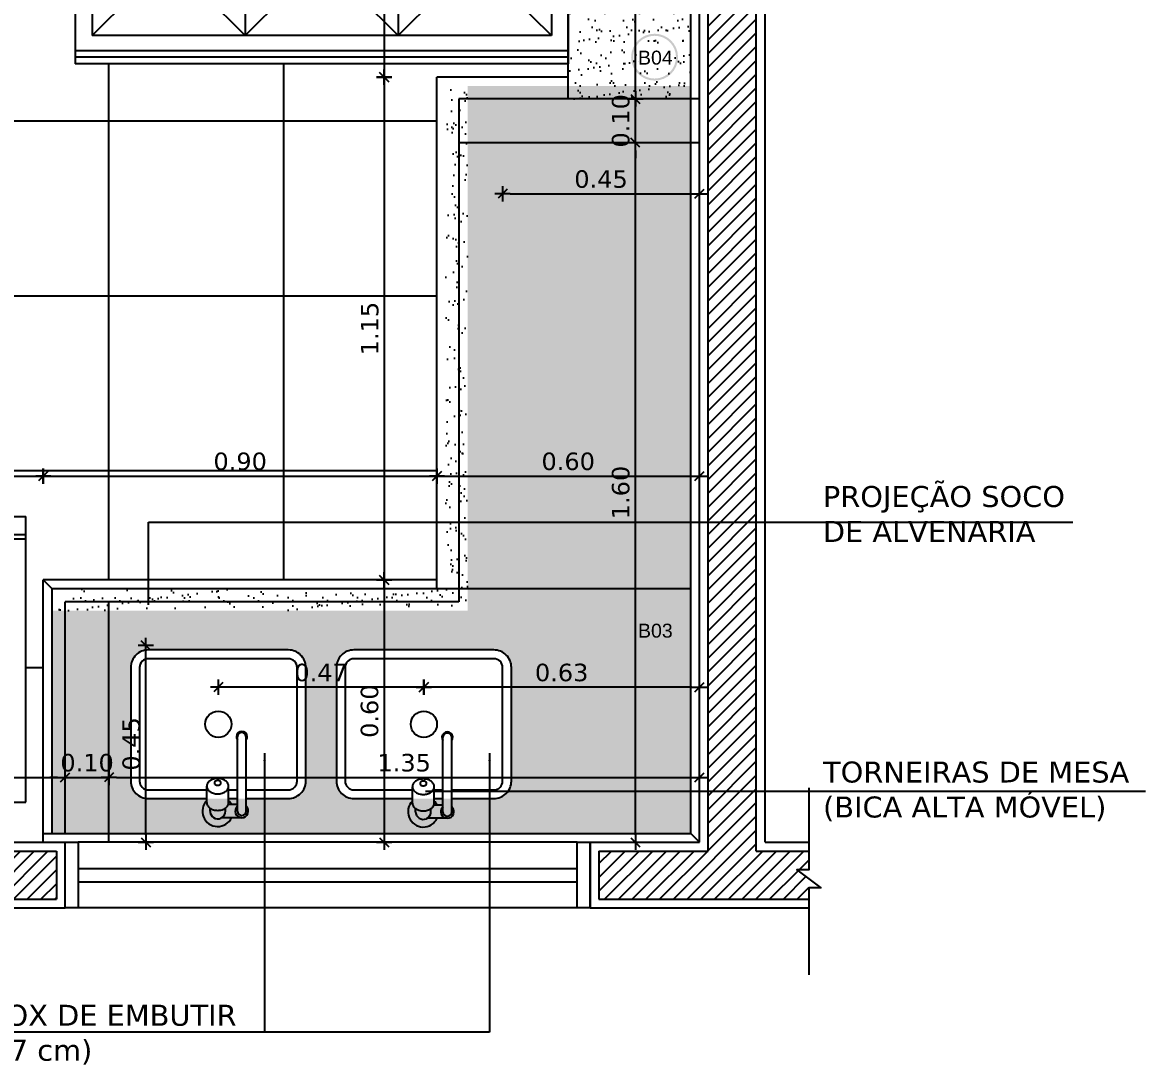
# Model space of a CAD drawing. Extents: x -36 to 357, y 137 to 237.
# Drawn here: x 6.639 to 9.206, y 178.419 to 180.803 of the extents above; entities that cross this region are included whole.
import ezdxf

# ---------------------------------------------------------------- set-up
doc = ezdxf.new("R2010")
doc.units = 0
doc.header["$LTSCALE"] = 0.01
doc.linetypes.add('HIDDEN', pattern=[9.525, 6.35, -3.175])
doc.layers.get('0').update_dxf_attribs({"linetype": 'CONTINUOUS'})
doc.layers.get('DEFPOINTS').update_dxf_attribs({"linetype": 'CONTINUOUS'})
for name, color, linetype in [('01', 1, 'CONTINUOUS'), ('252', 252, 'CONTINUOUS'), ('A-AREAS', 2, 'CONTINUOUS'), ('A-HACHURAPARED', 254, 'CONTINUOUS'), ('A-PAREDE', 5, 'CONTINUOUS'), ('A-SIMBO', 2, 'CONTINUOUS'), ('ALV-V', 2, 'CONTINUOUS'), ('AR-ALV', 5, 'CONTINUOUS'), ('AR-COZ-MOB', 1, 'CONTINUOUS'), ('AR-PRJ-COB', 2, 'HIDDEN'), ('ARQ-CTA-1_025', 1, 'CONTINUOUS'), ('ARQ-EQP-VISTA', 1, 'CONTINUOUS'), ('ARQ-ESQ-VISTA1', 2, 'CONTINUOUS'), ('ARQ-SMB-1_025', 1, 'CONTINUOUS'), ('ARQ-SMB-1_100', 1, 'CONTINUOUS'), ('ARQ-TXT-1_025', 2, 'CONTINUOUS'), ('PORTAL_LAYER', 1, 'CONTINUOUS')]:
    doc.layers.add(name, color=color, linetype=linetype)
doc.styles.add('A16-E50', font='arial.ttf', dxfattribs={"height": 0.08})
doc.styles.add('ESC-50-A20', font='arial.ttf', dxfattribs={"height": 0.1})
doc.styles.add('FNDE Texto Cota 0025', font='verdana.ttf', dxfattribs={"height": 0.04})
doc.dimstyles.new('FNDE 1-0025', dxfattribs={"dimscale": 5, "dimtxt": 0.04, "dimasz": 0.0035, "dimexe": 0.15, "dimexo": 0.15, "dimgap": 0.0025, "dimtad": 1, "dimzin": 1, "dimdsep": 46, "dimtxsty": 'FNDE Texto Cota 0025', "dimblk": 'tic', "dimcen": 0.015, "dimdle": 0.15, "dimse1": 1, "dimse2": 1, "dimclrd": 251, "dimclre": 251, "dimclrt": 256, "dimaunit": 1, "dimadec": 3, "dimazin": 0, "dimtfac": 1, "dimtix": 1, "dimtmove": 2, "dimatfit": 3, "dimfxl": 0.15, "dimtvp": 1, "dimtolj": 1, "dimtzin": 0, "dimarcsym": 0})
pattern_1 = [(45, (40.308776, 10.324678), (-0.0157154482, 0.0157154482), [])]
pattern_2 = [(37.5, (40.308776, 10.32468), (-0.001600031, 0.048941324), [0, -0.038608, 0, -0.04318, 0, -0.041275]), (7.5, (40.308776, 10.32468), (0.044952328, 0.07168251), [0, -0.020828, 0, -0.034798, 0, -0.013335]), (327.5, (40.277534, 10.32468), (0.079099237, 0.000143718), [0, -0.0127, 0, -0.04572, 0, -0.05969]), (317.5, (40.277534, 10.32468), (0.076355645, 0.022292932), [0, -0.00635, 0, -0.029972, 0, -0.03429])]

# ---------------------------------------------------------------- blocks, each defined once
blk = doc.blocks.new('GEL-G-PL')
at = {"layer": 'AR-COZ-MOB'}
for p, q in [((0.08, -0.35), (0.08, 0.35)), ((0.08, 0.35), (0.72, 0.35)), ((0.67, -0.35), (0.67, 0.35)), ((0.68, -0.35), (0.68, 0.35)), ((0.72, -0.35), (0.72, 0.35)), ((0.02, 0.25), (0.07, 0.25)), ((0.02, -0.25), (0.02, 0.25)), ((0.07, -0.25), (0.07, 0.25)), ((0.02, -0.25), (0.07, -0.25)), ((0.7368, -0.2728), (0.7368, -0.291)), ((0.7459, -0.2728), (0.7368, -0.2728)), ((0.7459, -0.3032), (0.7459, -0.2728)), ((0.7368, -0.291), (0.72, -0.291)), ((0.72, -0.3032), (0.7459, -0.3032)), ((0.08, -0.35), (0.72, -0.35))]:
    blk.add_line(p, q, dxfattribs=at)
blk = doc.blocks.new('A$C3E7419E0')
at = {"layer": 'AR-COZ-MOB'}
for p, q in [((0, 0.6), (0.805, 0.6)), ((0, 0), (0, 0.6)), ((0, 0.5886), (0.805, 0.5886)), ((0.805, 0), (0.805, 0.6)), ((0, 0.5786), (0.805, 0.5786)), ((0.1242, 0.4569), (0.0275, 0.5536)), ((0.0275, 0.5536), (0.7775, 0.5536)), ((0.0275, 0.0536), (0.0275, 0.5536)), ((0.2775, 0.5536), (0.1808, 0.4569)), ((0.3742, 0.4569), (0.2775, 0.5536)), ((0.2775, 0.0536), (0.2775, 0.5536)), ((0.4308, 0.4569), (0.5275, 0.5536)), ((0.5275, 0.5536), (0.6242, 0.4569)), ((0.5275, 0.0536), (0.5275, 0.5536)), ((0.6808, 0.4569), (0.7775, 0.5536)), ((0.7775, 0.0536), (0.7775, 0.5536)), ((0.1242, 0.4003), (0.0275, 0.3036)), ((0.3742, 0.2069), (0.1808, 0.4003)), ((0.1808, 0.2069), (0.3742, 0.4003)), ((0.6242, 0.2069), (0.4308, 0.4003)), ((0.4308, 0.2069), (0.6242, 0.4003)), ((0.6808, 0.4003), (0.7775, 0.3036)), ((0.0275, 0.3036), (0.1242, 0.2069)), ((0.0275, 0.3036), (0.7775, 0.3036)), ((0.7775, 0.3036), (0.6808, 0.2069)), ((0.0275, 0.0536), (0.1242, 0.1503)), ((0.1808, 0.1503), (0.2775, 0.0536)), ((0.2775, 0.0536), (0.3742, 0.1503)), ((0.5275, 0.0536), (0.4308, 0.1503)), ((0.6242, 0.1503), (0.5275, 0.0536)), ((0.7775, 0.0536), (0.6808, 0.1503)), ((0.0275, 0.0536), (0.7775, 0.0536)), ((0, 0.025), (0.805, 0.025)), ((0, 0), (0.805, 0))]:
    blk.add_line(p, q, dxfattribs=at)
for centre in [(0.1525, 0.4286), (0.4025, 0.4286), (0.6525, 0.4286), (0.1525, 0.1786), (0.4025, 0.1786), (0.6525, 0.1786)]:
    blk.add_circle(centre, 0.04, dxfattribs=at)
blk = doc.blocks.new('tic')
at = {"color": 251}
for p, q in [((-1, 0), (1, 0)), ((0, -1), (0, 1))]:
    blk.add_line(p, q, dxfattribs=at)
blk.add_line((-0.6, -0.6), (0.6, 0.6))
blk = doc.blocks.new('*D201')
at = {"layer": 'ARQ-CTA-1_025', "color": 251, "lineweight": -2, "transparency": 16777216}
blk.add_line((7.4659, 181.5602), (7.4659, 180.6952), dxfattribs=at)
at = {"layer": 'DEFPOINTS', "color": 0, "transparency": 16777216}
for p in [(7.6471, 181.5777, -2), (7.4659, 180.6777), (7.6471, 180.6777, -2)]:
    blk.add_point(p, dxfattribs=at)
at = {"layer": 'ARQ-CTA-1_025', "color": 251, "lineweight": -2, "transparency": 16777216, "xscale": 0.0175, "yscale": 0.0175, "zscale": 0.0175}
for p, rotation in [((7.4659, 181.5777), 90), ((7.4659, 180.6777), 270)]:
    blk.add_blockref('tic', p, dxfattribs=dict(at, rotation=rotation))
at = {"layer": 'ARQ-CTA-1_025', "transparency": 16777216, "insert": (7.4325, 181.1277), "char_height": 0.04, "attachment_point": 5, "rotation": 90, "style": 'FNDE Texto Cota 0025'}
blk.add_mtext('\\A1;0.90', dxfattribs=at)
blk = doc.blocks.new('*D202')
at = {"layer": 'ARQ-CTA-1_025', "color": 251, "lineweight": -2, "transparency": 16777216}
blk.add_line((7.4659, 180.6602), (7.4659, 179.5452), dxfattribs=at)
at = {"layer": 'DEFPOINTS', "color": 0, "transparency": 16777216}
for p in [(7.6471, 180.6777, -2), (7.4659, 179.5277), (7.6471, 179.5277, -2)]:
    blk.add_point(p, dxfattribs=at)
at = {"layer": 'ARQ-CTA-1_025', "color": 251, "lineweight": -2, "transparency": 16777216, "xscale": 0.0175, "yscale": 0.0175, "zscale": 0.0175}
for p, rotation in [((7.4659, 180.6777), 90), ((7.4659, 179.5277), 270)]:
    blk.add_blockref('tic', p, dxfattribs=dict(at, rotation=rotation))
at = {"layer": 'ARQ-CTA-1_025', "transparency": 16777216, "insert": (7.4329, 180.1027), "char_height": 0.04, "attachment_point": 5, "rotation": 90, "style": 'FNDE Texto Cota 0025'}
blk.add_mtext('\\A1;1.15', dxfattribs=at)
blk = doc.blocks.new('*D203')
at = {"layer": 'ARQ-CTA-1_025', "color": 251, "lineweight": -2, "transparency": 16777216}
blk.add_line((7.4659, 179.5102), (7.4659, 178.9452), dxfattribs=at)
at = {"layer": 'DEFPOINTS', "color": 0, "transparency": 16777216}
for p in [(7.6471, 179.5277, -2), (7.4659, 178.9277), (7.9674, 178.9277, -2)]:
    blk.add_point(p, dxfattribs=at)
at = {"layer": 'ARQ-CTA-1_025', "color": 251, "lineweight": -2, "transparency": 16777216, "xscale": 0.0175, "yscale": 0.0175, "zscale": 0.0175}
for p, rotation in [((7.4659, 179.5277), 90), ((7.4659, 178.9277), 270)]:
    blk.add_blockref('tic', p, dxfattribs=dict(at, rotation=rotation))
at = {"layer": 'ARQ-CTA-1_025', "transparency": 16777216, "insert": (7.4325, 179.2277), "char_height": 0.04, "attachment_point": 5, "rotation": 90, "style": 'FNDE Texto Cota 0025'}
blk.add_mtext('\\A1;0.60', dxfattribs=at)
blk = doc.blocks.new('*D205')
at = {"layer": 'ARQ-CTA-1_025', "color": 251, "lineweight": -2, "transparency": 16777216}
blk.add_line((5.904, 179.7654), (6.669, 179.7654), dxfattribs=at)
at = {"layer": 'DEFPOINTS', "color": 0, "transparency": 16777216}
for p in [(6.6865, 179.7654), (5.8865, 179.5277, -2), (6.6865, 179.5277, -2)]:
    blk.add_point(p, dxfattribs=at)
at = {"layer": 'ARQ-CTA-1_025', "color": 251, "lineweight": -2, "transparency": 16777216, "xscale": 0.0175, "yscale": 0.0175, "zscale": 0.0175, "rotation": 180}
blk.add_blockref('tic', (5.8865, 179.7654), dxfattribs=at)
at = {"layer": 'ARQ-CTA-1_025', "color": 251, "lineweight": -2, "transparency": 16777216, "xscale": 0.0175, "yscale": 0.0175, "zscale": 0.0175}
blk.add_blockref('tic', (6.6865, 179.7654), dxfattribs=at)
at = {"layer": 'ARQ-CTA-1_025', "transparency": 16777216, "insert": (6.2865, 179.7988), "char_height": 0.04, "attachment_point": 5, "style": 'FNDE Texto Cota 0025'}
blk.add_mtext('\\A1;0.80', dxfattribs=at)
blk = doc.blocks.new('*D206')
at = {"layer": 'ARQ-CTA-1_025', "color": 251, "lineweight": -2, "transparency": 16777216}
blk.add_line((6.704, 179.7654), (7.569, 179.7654), dxfattribs=at)
at = {"layer": 'DEFPOINTS', "color": 0, "transparency": 16777216}
for p in [(7.5865, 179.7654), (6.6865, 179.5277, -2), (7.5865, 179.5077, -2)]:
    blk.add_point(p, dxfattribs=at)
at = {"layer": 'ARQ-CTA-1_025', "color": 251, "lineweight": -2, "transparency": 16777216, "xscale": 0.0175, "yscale": 0.0175, "zscale": 0.0175, "rotation": 180}
blk.add_blockref('tic', (6.6865, 179.7654), dxfattribs=at)
at = {"layer": 'ARQ-CTA-1_025', "color": 251, "lineweight": -2, "transparency": 16777216, "xscale": 0.0175, "yscale": 0.0175, "zscale": 0.0175}
blk.add_blockref('tic', (7.5865, 179.7654), dxfattribs=at)
at = {"layer": 'ARQ-CTA-1_025', "transparency": 16777216, "insert": (7.1365, 179.7987), "char_height": 0.04, "attachment_point": 5, "style": 'FNDE Texto Cota 0025'}
blk.add_mtext('\\A1;0.90', dxfattribs=at)
blk = doc.blocks.new('*D207')
at = {"layer": 'ARQ-CTA-1_025', "color": 251, "lineweight": -2, "transparency": 16777216}
blk.add_line((7.604, 179.7654), (8.169, 179.7654), dxfattribs=at)
at = {"layer": 'DEFPOINTS', "color": 0, "transparency": 16777216}
for p in [(8.1865, 179.7654), (7.5865, 179.5077, -2), (8.1865, 178.9277, -2)]:
    blk.add_point(p, dxfattribs=at)
at = {"layer": 'ARQ-CTA-1_025', "color": 251, "lineweight": -2, "transparency": 16777216, "xscale": 0.0175, "yscale": 0.0175, "zscale": 0.0175, "rotation": 180}
blk.add_blockref('tic', (7.5865, 179.7654), dxfattribs=at)
at = {"layer": 'ARQ-CTA-1_025', "color": 251, "lineweight": -2, "transparency": 16777216, "xscale": 0.0175, "yscale": 0.0175, "zscale": 0.0175}
blk.add_blockref('tic', (8.1865, 179.7654), dxfattribs=at)
at = {"layer": 'ARQ-CTA-1_025', "transparency": 16777216, "insert": (7.8865, 179.7987), "char_height": 0.04, "attachment_point": 5, "style": 'FNDE Texto Cota 0025'}
blk.add_mtext('\\A1;0.60', dxfattribs=at)
blk = doc.blocks.new('*D210')
at = {"layer": 'ARQ-CTA-1_025', "color": 251, "lineweight": -2, "transparency": 16777216}
blk.add_line((5.8543, 179.0762), (6.719, 179.0762), dxfattribs=at)
at = {"layer": 'DEFPOINTS', "color": 0, "transparency": 16777216}
for p in [(6.7365, 179.0762), (6.7365, 178.913, -2), (5.8368, 178.893, -2)]:
    blk.add_point(p, dxfattribs=at)
at = {"layer": 'ARQ-CTA-1_025', "color": 251, "lineweight": -2, "transparency": 16777216, "xscale": 0.0175, "yscale": 0.0175, "zscale": 0.0175, "rotation": 180}
blk.add_blockref('tic', (5.8368, 179.0762), dxfattribs=at)
at = {"layer": 'ARQ-CTA-1_025', "color": 251, "lineweight": -2, "transparency": 16777216, "xscale": 0.0175, "yscale": 0.0175, "zscale": 0.0175}
blk.add_blockref('tic', (6.7365, 179.0762), dxfattribs=at)
at = {"layer": 'ARQ-CTA-1_025', "transparency": 16777216, "insert": (6.2867, 179.1095), "char_height": 0.04, "attachment_point": 5, "style": 'FNDE Texto Cota 0025'}
blk.add_mtext('\\A1;0.90', dxfattribs=at)
blk = doc.blocks.new('*D211')
at = {"layer": 'ARQ-CTA-1_025', "color": 251, "lineweight": -2, "transparency": 16777216}
for p, q in [((6.719, 179.0762), (6.7015, 179.0762)), ((6.7365, 179.0762), (6.8365, 179.0762)), ((6.854, 179.0762), (6.8715, 179.0762))]:
    blk.add_line(p, q, dxfattribs=at)
at = {"layer": 'DEFPOINTS', "color": 0, "transparency": 16777216}
for p in [(6.8365, 179.0762), (6.7365, 178.913, -2), (6.8365, 178.913, -2)]:
    blk.add_point(p, dxfattribs=at)
at = {"layer": 'ARQ-CTA-1_025', "color": 251, "lineweight": -2, "transparency": 16777216, "xscale": 0.0175, "yscale": 0.0175, "zscale": 0.0175}
blk.add_blockref('tic', (6.7365, 179.0762), dxfattribs=at)
at = {"layer": 'ARQ-CTA-1_025', "color": 251, "lineweight": -2, "transparency": 16777216, "xscale": 0.0175, "yscale": 0.0175, "zscale": 0.0175, "rotation": 180}
blk.add_blockref('tic', (6.8365, 179.0762), dxfattribs=at)
at = {"layer": 'ARQ-CTA-1_025', "transparency": 16777216, "insert": (6.7865, 179.1095), "char_height": 0.04, "attachment_point": 5, "style": 'FNDE Texto Cota 0025'}
blk.add_mtext('\\A1;0.10', dxfattribs=at)
blk = doc.blocks.new('*D212')
at = {"layer": 'ARQ-CTA-1_025', "color": 251, "lineweight": -2, "transparency": 16777216}
blk.add_line((6.854, 179.0762), (8.169, 179.0762), dxfattribs=at)
at = {"layer": 'DEFPOINTS', "color": 0, "transparency": 16777216}
for p in [(8.1865, 179.0762), (6.8365, 178.913, -2), (8.1865, 178.893, -2)]:
    blk.add_point(p, dxfattribs=at)
at = {"layer": 'ARQ-CTA-1_025', "color": 251, "lineweight": -2, "transparency": 16777216, "xscale": 0.0175, "yscale": 0.0175, "zscale": 0.0175, "rotation": 180}
blk.add_blockref('tic', (6.8365, 179.0762), dxfattribs=at)
at = {"layer": 'ARQ-CTA-1_025', "color": 251, "lineweight": -2, "transparency": 16777216, "xscale": 0.0175, "yscale": 0.0175, "zscale": 0.0175}
blk.add_blockref('tic', (8.1865, 179.0762), dxfattribs=at)
at = {"layer": 'ARQ-CTA-1_025', "transparency": 16777216, "insert": (7.5115, 179.1095), "char_height": 0.04, "attachment_point": 5, "style": 'FNDE Texto Cota 0025'}
blk.add_mtext('\\A1;1.35', dxfattribs=at)
blk = doc.blocks.new('*D217')
at = {"layer": 'ARQ-CTA-1_025', "color": 251, "lineweight": -2, "transparency": 16777216}
blk.add_line((8.04, 178.9452), (8.04, 180.5102), dxfattribs=at)
at = {"layer": 'DEFPOINTS', "color": 0, "transparency": 16777216}
for p in [(8.04, 180.5277), (8.2305, 180.5277, -2), (8.2305, 178.9277, -2)]:
    blk.add_point(p, dxfattribs=at)
at = {"layer": 'ARQ-CTA-1_025', "color": 251, "lineweight": -2, "transparency": 16777216, "xscale": 0.0175, "yscale": 0.0175, "zscale": 0.0175}
for p, rotation in [((8.04, 180.5277), 90), ((8.04, 178.9277), 270)]:
    blk.add_blockref('tic', p, dxfattribs=dict(at, rotation=rotation))
at = {"layer": 'ARQ-CTA-1_025', "transparency": 16777216, "insert": (8.0067, 179.7277), "char_height": 0.04, "attachment_point": 5, "rotation": 90, "style": 'FNDE Texto Cota 0025'}
blk.add_mtext('\\A1;1.60', dxfattribs=at)
blk = doc.blocks.new('*D218')
at = {"layer": 'ARQ-CTA-1_025', "color": 251, "lineweight": -2, "transparency": 16777216}
for p, q in [((8.04, 180.6452), (8.04, 180.6627)), ((8.04, 180.5277), (8.04, 180.6277)), ((8.04, 180.5102), (8.04, 180.4927))]:
    blk.add_line(p, q, dxfattribs=at)
at = {"layer": 'DEFPOINTS', "color": 0, "transparency": 16777216}
for p in [(8.04, 180.6277), (8.2105, 180.6277, -2), (8.2305, 180.5277, -2)]:
    blk.add_point(p, dxfattribs=at)
at = {"layer": 'ARQ-CTA-1_025', "color": 251, "lineweight": -2, "transparency": 16777216, "xscale": 0.0175, "yscale": 0.0175, "zscale": 0.0175}
for p, rotation in [((8.04, 180.6277), 270), ((8.04, 180.5277), 90)]:
    blk.add_blockref('tic', p, dxfattribs=dict(at, rotation=rotation))
at = {"layer": 'ARQ-CTA-1_025', "transparency": 16777216, "insert": (8.0067, 180.5777), "char_height": 0.04, "attachment_point": 5, "rotation": 90, "style": 'FNDE Texto Cota 0025'}
blk.add_mtext('\\A1;0.10', dxfattribs=at)
blk = doc.blocks.new('*D219')
at = {"layer": 'ARQ-CTA-1_025', "color": 251, "lineweight": -2, "transparency": 16777216}
blk.add_line((8.04, 180.6452), (8.04, 181.6102), dxfattribs=at)
at = {"layer": 'DEFPOINTS', "color": 0, "transparency": 16777216}
for p in [(8.04, 181.6277), (8.2105, 181.6277, -2), (8.2105, 180.6277, -2)]:
    blk.add_point(p, dxfattribs=at)
at = {"layer": 'ARQ-CTA-1_025', "color": 251, "lineweight": -2, "transparency": 16777216, "xscale": 0.0175, "yscale": 0.0175, "zscale": 0.0175}
for p, rotation in [((8.04, 181.6277), 90), ((8.04, 180.6277), 270)]:
    blk.add_blockref('tic', p, dxfattribs=dict(at, rotation=rotation))
at = {"layer": 'ARQ-CTA-1_025', "transparency": 16777216, "insert": (8.0067, 181.1277), "char_height": 0.04, "attachment_point": 5, "rotation": 90, "style": 'FNDE Texto Cota 0025'}
blk.add_mtext('\\A1;1.00', dxfattribs=at)
blk = doc.blocks.new('*D228')
at = {"layer": 'ARQ-CTA-1_025', "color": 251, "lineweight": -2, "transparency": 16777216}
blk.add_line((8.169, 179.2824), (7.574, 179.2824), dxfattribs=at)
at = {"layer": 'DEFPOINTS', "color": 0, "transparency": 16777216}
for p in [(7.5565, 179.2824), (7.5565, 179.1977, -2), (8.1865, 178.9277, -2)]:
    blk.add_point(p, dxfattribs=at)
at = {"layer": 'ARQ-CTA-1_025', "color": 251, "lineweight": -2, "transparency": 16777216, "xscale": 0.0175, "yscale": 0.0175, "zscale": 0.0175, "rotation": 180}
blk.add_blockref('tic', (7.5565, 179.2824), dxfattribs=at)
at = {"layer": 'ARQ-CTA-1_025', "color": 251, "lineweight": -2, "transparency": 16777216, "xscale": 0.0175, "yscale": 0.0175, "zscale": 0.0175}
blk.add_blockref('tic', (8.1865, 179.2824), dxfattribs=at)
at = {"layer": 'ARQ-CTA-1_025', "transparency": 16777216, "insert": (7.8715, 179.3158), "char_height": 0.04, "attachment_point": 5, "style": 'FNDE Texto Cota 0025'}
blk.add_mtext('\\A1;0.63', dxfattribs=at)
blk = doc.blocks.new('*D229')
at = {"layer": 'ARQ-CTA-1_025', "color": 251, "lineweight": -2, "transparency": 16777216}
blk.add_line((7.539, 179.2824), (7.104, 179.2824), dxfattribs=at)
at = {"layer": 'DEFPOINTS', "color": 0, "transparency": 16777216}
for p in [(7.0865, 179.2824), (7.0865, 179.1977, -2), (7.5565, 179.1977, -2)]:
    blk.add_point(p, dxfattribs=at)
at = {"layer": 'ARQ-CTA-1_025', "color": 251, "lineweight": -2, "transparency": 16777216, "xscale": 0.0175, "yscale": 0.0175, "zscale": 0.0175, "rotation": 180}
blk.add_blockref('tic', (7.0865, 179.2824), dxfattribs=at)
at = {"layer": 'ARQ-CTA-1_025', "color": 251, "lineweight": -2, "transparency": 16777216, "xscale": 0.0175, "yscale": 0.0175, "zscale": 0.0175}
blk.add_blockref('tic', (7.5565, 179.2824), dxfattribs=at)
at = {"layer": 'ARQ-CTA-1_025', "transparency": 16777216, "insert": (7.3215, 179.3158), "char_height": 0.04, "attachment_point": 5, "style": 'FNDE Texto Cota 0025'}
blk.add_mtext('\\A1;0.47', dxfattribs=at)
blk = doc.blocks.new('*D237')
at = {"layer": 'ARQ-CTA-1_025', "color": 251, "lineweight": -2, "transparency": 16777216}
blk.add_line((7.754, 180.411), (8.169, 180.411), dxfattribs=at)
at = {"layer": 'DEFPOINTS', "color": 0, "transparency": 16777216}
for p in [(7.7365, 180.5277, -2), (8.1865, 180.5277, -2), (8.1865, 180.411)]:
    blk.add_point(p, dxfattribs=at)
at = {"layer": 'ARQ-CTA-1_025', "color": 251, "lineweight": -2, "transparency": 16777216, "xscale": 0.0175, "yscale": 0.0175, "zscale": 0.0175, "rotation": 180}
blk.add_blockref('tic', (7.7365, 180.411), dxfattribs=at)
at = {"layer": 'ARQ-CTA-1_025', "color": 251, "lineweight": -2, "transparency": 16777216, "xscale": 0.0175, "yscale": 0.0175, "zscale": 0.0175}
blk.add_blockref('tic', (8.1865, 180.411), dxfattribs=at)
at = {"layer": 'ARQ-CTA-1_025', "transparency": 16777216, "insert": (7.9615, 180.4443), "char_height": 0.04, "attachment_point": 5, "style": 'FNDE Texto Cota 0025'}
blk.add_mtext('\\A1;0.45', dxfattribs=at)
blk = doc.blocks.new('*D238')
at = {"layer": 'ARQ-CTA-1_025', "color": 251, "lineweight": -2, "transparency": 16777216}
blk.add_line((6.921, 178.9452), (6.921, 179.3602), dxfattribs=at)
at = {"layer": 'DEFPOINTS', "color": 0, "transparency": 16777216}
for p in [(6.8257, 179.3777, -2), (6.921, 179.3777), (6.8257, 178.9277, -2)]:
    blk.add_point(p, dxfattribs=at)
at = {"layer": 'ARQ-CTA-1_025', "color": 251, "lineweight": -2, "transparency": 16777216, "xscale": 0.0175, "yscale": 0.0175, "zscale": 0.0175}
for p, rotation in [((6.921, 179.3777), 90), ((6.921, 178.9277), 270)]:
    blk.add_blockref('tic', p, dxfattribs=dict(at, rotation=rotation))
at = {"layer": 'ARQ-CTA-1_025', "transparency": 16777216, "insert": (6.8877, 179.1527), "char_height": 0.04, "attachment_point": 5, "rotation": 90, "style": 'FNDE Texto Cota 0025'}
blk.add_mtext('\\A1;0.45', dxfattribs=at)

msp = doc.modelspace()

# ---------------------------------------------------------------- hatches: boundary and pattern name
at = {"layer": '01'}
h = msp.add_hatch(dxfattribs=at)
h.set_pattern_fill('ANSI31', color=253, scale=0.007)
h.set_pattern_definition(pattern_1)
h.paths.add_polyline_path([(8.2065, 178.9077), (7.9568, 178.9077), (7.9568, 178.7977), (8.4364, 178.7977), (8.4364, 178.8445), (8.4089, 178.865), (8.4364, 178.865), (8.4364, 178.9077), (8.3165, 178.9077), (8.3165, 183.3977), (8.4364, 183.3977), (8.4364, 183.4432), (8.4089, 183.4637), (8.4364, 183.4637), (8.4364, 183.5077), (8.1065, 183.5077), (8.1065, 183.3977), (8.2065, 183.3977)])
h = msp.add_hatch(dxfattribs=at)
h.set_pattern_fill('ANSI31', color=253, scale=0.007)
h.set_pattern_definition(pattern_1)
h.paths.add_polyline_path([(6.7165, 178.7977), (6.7165, 178.9077), (5.8568, 178.9077), (5.8568, 178.7977)])
at = {"layer": 'A-HACHURAPARED'}
h = msp.add_hatch(dxfattribs=at)
h.set_pattern_fill('AR-SAND', color=252, scale=0.001)
h.set_pattern_definition([(37.5, (25.05794, 10.51826), (-0.001600031, 0.048941324), [0, -0.038608, 0, -0.04318, 0, -0.041275]), (7.5, (25.05794, 10.51826), (0.044952328, 0.07168251), [0, -0.020828, 0, -0.034798, 0, -0.013335]), (327.5, (25.0267, 10.51826), (0.079099237, 0.000143718), [0, -0.0127, 0, -0.04572, 0, -0.05969]), (317.5, (25.0267, 10.51826), (0.076355645, 0.022292932), [0, -0.00635, 0, -0.029972, 0, -0.03429])])
h.paths.add_polyline_path([(8.1665, 181.6277), (7.8865, 181.6277), (7.8865, 180.6277), (8.1665, 180.6277)])
h = msp.add_hatch(dxfattribs=at)
h.set_pattern_fill('AR-SAND', color=252, scale=0.001)
h.set_pattern_definition(pattern_2)
h.paths.add_polyline_path([(7.6565, 180.6577), (7.6065, 180.6577), (7.6065, 179.5077), (6.7065, 179.5077), (6.7065, 179.4577), (7.6565, 179.4577)])
h = msp.add_hatch(dxfattribs=at)
h.set_pattern_fill('AR-SAND', color=252, scale=0.001)
h.set_pattern_definition(pattern_2)
h.paths.add_polyline_path([(8.1665, 180.5277), (7.7365, 180.5277), (7.7365, 180.6277), (8.1665, 180.6277), (8.1665, 180.6577), (7.6565, 180.6577), (7.6565, 179.4577), (6.7065, 179.4577), (6.7065, 178.9477), (6.7365, 178.9477), (6.7365, 179.3777), (6.8365, 179.3777), (6.8365, 178.9477), (8.1665, 178.9477)])
h.paths.add_polyline_path([(7.7565, 179.3277), (7.7565, 179.0677, -0.414214), (7.7165, 179.0277), (7.3965, 179.0277, -0.414214), (7.3565, 179.0677), (7.3565, 179.3277, -0.414214), (7.3965, 179.3677), (7.7165, 179.3677, -0.414214)], flags=16)
h.paths.add_polyline_path([(7.7365, 179.3277), (7.7365, 179.0677, -0.414214), (7.7165, 179.0477), (7.3965, 179.0477, -0.414214), (7.3765, 179.0677), (7.3765, 179.3277, -0.414214), (7.3965, 179.3477), (7.7165, 179.3477, -0.414214)], flags=0)
h.paths.add_polyline_path([(7.5865, 179.1977, -1), (7.5265, 179.1977, -1)], flags=0)
h.paths.add_polyline_path([(7.2865, 179.3277), (7.2865, 179.0677, -0.414214), (7.2465, 179.0277), (6.9265, 179.0277, -0.414214), (6.8865, 179.0677), (6.8865, 179.3277, -0.414214), (6.9265, 179.3677), (7.2465, 179.3677, -0.414214)], flags=16)
h.paths.add_polyline_path([(7.2665, 179.3277), (7.2665, 179.0677, -0.414214), (7.2465, 179.0477), (6.9265, 179.0477, -0.414214), (6.9065, 179.0677), (6.9065, 179.3277, -0.414214), (6.9265, 179.3477), (7.2465, 179.3477, -0.414214)], flags=0)
h.paths.add_polyline_path([(7.1165, 179.1977, -1), (7.0565, 179.1977, -1)], flags=0)
h = msp.add_hatch(dxfattribs=at)
h.set_pattern_fill('AR-SAND', color=252, scale=0.001)
h.set_pattern_definition(pattern_2)
h.paths.add_polyline_path([(8.1665, 180.6277), (7.7365, 180.6277), (7.7365, 180.5277), (8.1665, 180.5277)])
h.paths.add_polyline_path([(6.8365, 179.3777), (6.7365, 179.3777), (6.7365, 178.9477), (6.8365, 178.9477)])
at = {"layer": 'ARQ-SMB-1_100'}
h = msp.add_hatch(color=252, dxfattribs=at)
edge = h.paths.add_edge_path()
edge.add_arc((8.084, 180.7233), 0.0536, 0, 360)
edge = h.paths.add_edge_path(flags=17)
edge.add_arc((8.084, 180.7233), 0.0489, 0, 360)
h = msp.add_hatch(color=252, dxfattribs=at)
edge = h.paths.add_edge_path()
edge.add_arc((8.084, 179.4128), 0.0536, 0, 360)
edge = h.paths.add_edge_path(flags=17)
edge.add_arc((8.084, 179.4128), 0.0489, 0, 360)

# ---------------------------------------------------------------- linework, layer by layer
at = {"layer": '01', "color": 253}
for p, q in [((8.2065, 178.9077), (8.2065, 183.3977)), ((8.3165, 178.9077), (8.3165, 183.3977)), ((5.8568, 178.9077), (6.7165, 178.9077)), ((6.7165, 178.9077), (6.7165, 178.7977)), ((7.9568, 178.9077), (8.2065, 178.9077)), ((7.9568, 178.9077), (7.9568, 178.7977)), ((8.3165, 178.9077), (8.4364, 178.9077)), ((5.8568, 178.7977), (6.7165, 178.7977)), ((7.9568, 178.7977), (8.4364, 178.7977))]:
    msp.add_line(p, q, dxfattribs=at)
at = {"layer": '01', "color": 251}
msp.add_line((6.6461, 179.3277), (6.6875, 179.3277), dxfattribs=at)
at = {"layer": '252', "color": 251}
for p, q in [((6.8365, 179.5277), (6.8365, 180.7077)), ((7.2365, 179.5277), (7.2365, 180.7077)), ((4.5365, 180.5777), (7.5865, 180.5777)), ((4.5365, 180.1777), (7.5865, 180.1777)), ((4.5365, 179.7777), (7.5865, 179.7777))]:
    msp.add_line(p, q, dxfattribs=at)
at = {"layer": 'A-AREAS', "linetype": 'Continuous'}
for p, q in [((8.1665, 180.6277), (8.1665, 183.3577)), ((7.5865, 179.5077), (7.5865, 180.6777)), ((7.8865, 180.6777), (7.5865, 180.6777)), ((8.1665, 180.6277), (7.8865, 180.6277)), ((8.1665, 178.9477), (8.1665, 180.6277)), ((7.5865, 179.5277), (6.6865, 179.5277)), ((6.6865, 178.9277), (6.6865, 179.5277)), ((6.7065, 179.5077), (6.6865, 179.5277)), ((8.1665, 179.5077), (6.7065, 179.5077)), ((6.7065, 178.9477), (6.7065, 179.5077)), ((6.6865, 178.9477), (8.1665, 178.9477)), ((8.1865, 178.9277), (8.1665, 178.9477))]:
    msp.add_line(p, q, dxfattribs=at)
at = {"layer": 'A-PAREDE'}
msp.add_line((6.7365, 178.7777), (6.7365, 178.9277), dxfattribs=at)
at = {"layer": 'A-SIMBO', "color": 2, "linetype": 'ByBlock', "elevation": -2.0001}
msp.add_lwpolyline([(8.4364, 179.0521), (8.4364, 178.865), (8.4089, 178.865), (8.464, 178.824), (8.4364, 178.824), (8.4364, 178.6249)], dxfattribs=at)
at = {"layer": 'ALV-V'}
msp.add_line((7.8865, 180.6277), (7.8865, 181.6277), dxfattribs=at)
at = {"layer": 'AR-ALV'}
for p, q in [((8.1865, 178.9277), (8.1865, 183.3777)), ((8.3365, 178.9277), (8.3365, 183.3777)), ((5.8368, 178.9277), (6.7365, 178.9277)), ((7.9368, 178.9277), (8.1865, 178.9277)), ((7.9368, 178.7777), (7.9368, 178.9277)), ((8.3365, 178.9277), (8.4364, 178.9277)), ((5.8368, 178.7777), (6.7365, 178.7777)), ((7.9368, 178.7777), (8.4364, 178.7777))]:
    msp.add_line(p, q, dxfattribs=at)
at = {"layer": 'AR-COZ-MOB'}
for p, q in [((7.1302, 178.9989), (7.1302, 179.1689)), ((7.1502, 178.9989), (7.1502, 179.1689)), ((7.6002, 178.9977), (7.6002, 179.1677)), ((7.6202, 178.9977), (7.6202, 179.1677)), ((7.0602, 179.0185), (7.0602, 179.0561)), ((7.1102, 179.0185), (7.1102, 179.0561)), ((7.5302, 179.0173), (7.5302, 179.0549)), ((7.5802, 179.0173), (7.5802, 179.0549)), ((7.1302, 179.0139), (7.1094, 179.0139)), ((7.0677, 178.9989), (7.0677, 179.0059)), ((7.1027, 178.9989), (7.1027, 179.0059)), ((7.5377, 178.9977), (7.5377, 179.0047)), ((7.5727, 178.9977), (7.5727, 179.0047)), ((7.6002, 179.0127), (7.5794, 179.0127)), ((7.1402, 178.9839), (7.0967, 178.9839)), ((7.6102, 178.9827), (7.5667, 178.9827))]:
    msp.add_line(p, q, dxfattribs=at)
for points in [[(7.1102, 179.0561, 0.133256), (7.1085, 179.0625, 0.106756), (7.1029, 179.0686, 0.082828), (7.0951, 179.0723, 0.071352), (7.0852, 179.0738, 0.071352), (7.0753, 179.0723, 0.082828), (7.0675, 179.0686, 0.106756), (7.062, 179.0625, 0.133256), (7.0602, 179.0561, 0.133256), (7.062, 179.0497, 0.106756), (7.0675, 179.0436, 0.082828), (7.0753, 179.0398, 0.071352), (7.0852, 179.0384, 0.071352), (7.0951, 179.0398, 0.082828), (7.1029, 179.0436, 0.106756), (7.1085, 179.0497, 0.133256)], [(7.0777, 179.0636, 0.133256), (7.0782, 179.0617, 0.106756), (7.0799, 179.0598, 0.082828), (7.0823, 179.0587, 0.071352), (7.0852, 179.0583, 0.071352), (7.0882, 179.0587, 0.082828), (7.0905, 179.0598, 0.106756), (7.0922, 179.0617, 0.133256), (7.0927, 179.0636, 0.133256), (7.0922, 179.0655, 0.106756), (7.0905, 179.0673, 0.082828), (7.0882, 179.0685, 0.071352), (7.0852, 179.0689, 0.071352), (7.0823, 179.0685, 0.082828), (7.0799, 179.0673, 0.106756), (7.0782, 179.0655, 0.133256)], [(7.5802, 179.0549, 0.133256), (7.5785, 179.0613, 0.106756), (7.5729, 179.0674, 0.082828), (7.5651, 179.0712, 0.071352), (7.5552, 179.0726, 0.071352), (7.5453, 179.0712, 0.082828), (7.5375, 179.0674, 0.106756), (7.532, 179.0613, 0.133256), (7.5302, 179.0549, 0.133256), (7.532, 179.0485, 0.106756), (7.5375, 179.0424, 0.082828), (7.5453, 179.0387, 0.071352), (7.5552, 179.0372, 0.071352), (7.5651, 179.0387, 0.082828), (7.5729, 179.0424, 0.106756), (7.5785, 179.0485, 0.133256)], [(7.5477, 179.0624, 0.133256), (7.5482, 179.0605, 0.106756), (7.5499, 179.0587, 0.082828), (7.5523, 179.0575, 0.071352), (7.5552, 179.0571, 0.071352), (7.5582, 179.0575, 0.082828), (7.5605, 179.0587, 0.106756), (7.5622, 179.0605, 0.133256), (7.5627, 179.0624, 0.133256), (7.5622, 179.0643, 0.106756), (7.5605, 179.0662, 0.082828), (7.5582, 179.0673, 0.071352), (7.5552, 179.0677, 0.071352), (7.5523, 179.0673, 0.082828), (7.5499, 179.0662, 0.106756), (7.5482, 179.0643, 0.133256)]]:
    msp.add_lwpolyline(points, format="xyb", close=True, dxfattribs=at)
for points in [[(7.0602, 179.0185, 0.133256), (7.062, 179.0121, 0.106756), (7.0675, 179.006, 0.082828), (7.0753, 179.0022, 0.071352), (7.0852, 179.0008, 0.071352), (7.0951, 179.0022, 0.082828), (7.1029, 179.006, 0.106756), (7.1085, 179.0121, 0.133256), (7.1102, 179.0185, 0.133256)], [(7.5302, 179.0173, 0.133256), (7.532, 179.0109, 0.106756), (7.5375, 179.0048, 0.082828), (7.5453, 179.0011, 0.071352), (7.5552, 178.9996, 0.071352), (7.5651, 179.0011, 0.082828), (7.5729, 179.0048, 0.106756), (7.5785, 179.0109, 0.133256), (7.5802, 179.0173, 0.133256)]]:
    msp.add_lwpolyline(points, format="xyb", dxfattribs=at)
for centre, radius, start, end in [((7.1402, 179.1689), 0.0125, 323.1301, 216.8699), ((7.1402, 179.1689), 0.01, 0.0001, 180.0001), ((7.6102, 179.1677), 0.0125, 323.1301, 216.8699), ((7.6102, 179.1677), 0.01, 0.0001, 180.0001), ((7.0852, 178.9989), 0.035, 135.5847, 334.6231), ((7.0852, 178.9989), 0.035, 25.3769, 44.4153), ((7.5552, 178.9977), 0.035, 135.5847, 334.6231), ((7.5552, 178.9977), 0.035, 25.3769, 44.4153), ((7.0852, 178.9989), 0.0175, 180, 294.62), ((7.0852, 178.9989), 0.0175, 301.0027, 0), ((7.1402, 178.9989), 0.015, 131.8103, 48.1897), ((7.1402, 178.9989), 0.01, 180.0002, 0.0002), ((7.5552, 178.9977), 0.0175, 180, 294.62), ((7.5552, 178.9977), 0.0175, 301.0027, 0), ((7.6102, 178.9977), 0.015, 131.8103, 48.1897), ((7.6102, 178.9977), 0.01, 180.0002, 0.0002), ((7.0967, 178.9739), 0.01, 90, 114.62), ((7.5667, 178.9727), 0.01, 90, 114.62)]:
    msp.add_arc(centre, radius, start, end, dxfattribs=at)
at = {"layer": 'AR-PRJ-COB', "color": 1, "ltscale": 20}
for p, q in [((7.6365, 180.6277), (7.6365, 179.4777)), ((8.1865, 180.6277), (7.6365, 180.6277)), ((8.1865, 180.5277), (7.6365, 180.5277)), ((7.6365, 179.4777), (6.7365, 179.4777)), ((6.7365, 178.9477), (6.7365, 179.4777)), ((6.8365, 178.9277), (6.8365, 179.4777))]:
    msp.add_line(p, q, dxfattribs=at)
at = {"layer": 'ARQ-EQP-VISTA'}
for points in [[(7.1502, 179.0277), (7.2465, 179.0277, 0.414214), (7.2865, 179.0677), (7.2865, 179.3277, 0.414214), (7.2465, 179.3677), (6.9265, 179.3677, 0.414214), (6.8865, 179.3277), (6.8865, 179.0677, 0.414214), (6.9265, 179.0277), (7.0602, 179.0277)], [(7.1502, 179.0477), (7.2465, 179.0477, 0.414214), (7.2665, 179.0677), (7.2665, 179.3277, 0.414214), (7.2465, 179.3477), (6.9265, 179.3477, 0.414214), (6.9065, 179.3277), (6.9065, 179.0677, 0.414214), (6.9265, 179.0477), (7.0633, 179.0477)], [(7.6202, 179.0277), (7.7165, 179.0277, 0.414214), (7.7565, 179.0677), (7.7565, 179.3277, 0.414214), (7.7165, 179.3677), (7.3965, 179.3677, 0.414214), (7.3565, 179.3277), (7.3565, 179.0677, 0.414214), (7.3965, 179.0277), (7.5302, 179.0277)], [(7.6202, 179.0477), (7.7165, 179.0477, 0.414214), (7.7365, 179.0677), (7.7365, 179.3277, 0.414214), (7.7165, 179.3477), (7.3965, 179.3477, 0.414214), (7.3765, 179.3277), (7.3765, 179.0677, 0.414214), (7.3965, 179.0477), (7.5302, 179.0477)]]:
    msp.add_lwpolyline(points, format="xyb", dxfattribs=at)
for points in [[(7.1102, 179.0477), (7.1302, 179.0477)], [(7.5802, 179.0477), (7.6002, 179.0477)], [(7.1102, 179.0277), (7.1302, 179.0277)], [(7.5802, 179.0277), (7.6002, 179.0277)]]:
    msp.add_lwpolyline(points, dxfattribs=at)
for centre in [(7.0865, 179.1977), (7.5565, 179.1977)]:
    msp.add_circle(centre, 0.03, dxfattribs=at)
at = {"layer": 'ARQ-ESQ-VISTA1', "color": 1}
for p, q in [((7.9068, 178.9277), (6.7665, 178.9277)), ((7.9068, 178.7777), (6.7665, 178.7777))]:
    msp.add_line(p, q, dxfattribs=at)
at = {"layer": 'ARQ-ESQ-VISTA1', "color": 2}
for p, q in [((6.7665, 178.8677), (7.9068, 178.8677)), ((6.7665, 178.8377), (7.9068, 178.8377))]:
    msp.add_line(p, q, dxfattribs=at)
for points in [[(6.7665, 178.7777), (6.7365, 178.7777), (6.7365, 178.9277), (6.7665, 178.9277)], [(7.9368, 178.7777), (7.9068, 178.7777), (7.9068, 178.9277), (7.9368, 178.9277)]]:
    msp.add_lwpolyline(points, close=True, dxfattribs=at)

# ---------------------------------------------------------------- block references
at = {"layer": 'AR-COZ-MOB', "xscale": 1.399999999999997, "yscale": 1.399999999999997, "zscale": 1.399999999999997, "rotation": 180.0000000000007}
msp.add_blockref('A$C3E7419E0', (7.8865, 181.5477), dxfattribs=at)
at = {"layer": 'PORTAL_LAYER', "lineweight": 100, "xscale": -1.0209375, "yscale": 1.0209375, "zscale": 1.0209375, "rotation": 269.9999999999993}
msp.add_blockref('GEL-G-PL', (6.2888, 178.9376), dxfattribs=at)

# ---------------------------------------------------------------- texts
at = {"layer": 'ARQ-SMB-1_100', "style": 'A16-E50'}
for tag, p in [('B04', (8.0461, 180.7063, 2)), ('B03', (8.0461, 179.3958, 2))]:
    msp.add_attdef(tag, p, '', height=0.0319, dxfattribs=at)
at = {"layer": 'ARQ-TXT-1_025', "char_height": 0.048, "attachment_point": 1, "style": 'ESC-50-A20'}
for s, width, insert in [('{\\fVerdana|b0|i0|c0|p34;PROJEÇÃO SOCO\\PDE ALVENARIA}', 0.638691, (8.4687, 179.7426, 2)), ('{\\fVerdana|b0|i0|c0|p34;TORNEIRAS DE MESA\\P(BICA ALTA MÓVEL)}', 0.791549, (8.4691, 179.1125, 2)), ('{\\fVerdana|b0|i0|c0|p34;CUBA DE INOX DE EMBUTIR\\P(40 x 34 x 17 cm)}', 0.982441, (6.2129, 178.5562, 2))]:
    msp.add_mtext_dynamic_manual_height_columns(s, width=width, gutter_width=0.5, heights=[0], dxfattribs=dict(at, insert=insert))

# ---------------------------------------------------------------- dimensions: what is measured, and where the dimension line sits
at = {"layer": 'ARQ-CTA-1_025'}
for base, p1, p2, picture, middle in [((8.04, 181.6277, 2), (8.2105, 180.6277), (8.2105, 181.6277), '*D219', (8.0067, 181.1277, 2)), ((7.4659, 180.6777, 2), (7.6471, 181.5777), (7.6471, 180.6777), '*D201', (7.4325, 181.1277, 2)), ((7.4659, 179.5277, 2), (7.6471, 180.6777), (7.6471, 179.5277), '*D202', (7.4329, 180.1027, 2)), ((8.04, 180.6277, 2), (8.2305, 180.5277), (8.2105, 180.6277), '*D218', (8.0067, 180.5777, 2)), ((8.04, 180.5277, 2), (8.2305, 178.9277), (8.2305, 180.5277), '*D217', (8.0067, 179.7277, 2)), ((7.4659, 178.9277, 2), (7.6471, 179.5277), (7.9674, 178.9277), '*D203', (7.4325, 179.2277, 2)), ((6.921, 179.3777, 2), (6.8257, 178.9277), (6.8257, 179.3777), '*D238', (6.8877, 179.1527, 2))]:
    dim = msp.add_linear_dim(base=base, p1=p1, p2=p2, angle=90, dimstyle='FNDE 1-0025', dxfattribs=at)
    dim.commit()
    dim.dimension.update_dxf_attribs({"geometry": picture, "text_midpoint": middle})
for base, p1, p2, picture, middle in [((8.1865, 180.411, 2), (7.7365, 180.5277), (8.1865, 180.5277), '*D237', (7.9615, 180.4443, 2)), ((6.6865, 179.7654, 2), (5.8865, 179.5277), (6.6865, 179.5277), '*D205', (6.2865, 179.7988, 2)), ((7.5865, 179.7654, 2), (6.6865, 179.5277), (7.5865, 179.5077), '*D206', (7.1365, 179.7987, 2)), ((8.1865, 179.7654, 2), (7.5865, 179.5077), (8.1865, 178.9277), '*D207', (7.8865, 179.7987, 2)), ((7.0865, 179.2824, 2), (7.5565, 179.1977), (7.0865, 179.1977), '*D229', (7.3215, 179.3158, 2)), ((7.5565, 179.2824, 2), (8.1865, 178.9277), (7.5565, 179.1977), '*D228', (7.8715, 179.3158, 2)), ((6.7365, 179.0762, 2), (5.8368, 178.893), (6.7365, 178.913), '*D210', (6.2867, 179.1095, 2)), ((6.8365, 179.0762, 2), (6.7365, 178.913), (6.8365, 178.913), '*D211', (6.7865, 179.1095, 2)), ((8.1865, 179.0762, 2), (6.8365, 178.913), (8.1865, 178.893), '*D212', (7.5115, 179.1095, 2))]:
    dim = msp.add_linear_dim(base=base, p1=p1, p2=p2, dimstyle='FNDE 1-0025', dxfattribs=at)
    dim.commit()
    dim.dimension.update_dxf_attribs({"geometry": picture, "text_midpoint": middle})

# ---------------------------------------------------------------- leaders
at = {"layer": 'ARQ-SMB-1_025', "ltscale": 10}
for points in [[(6.9268, 179.471), (6.9268, 179.6598), (9.0401, 179.6598)], [(7.1924, 179.1313), (7.1924, 178.4932), (6.1567, 178.4932)], [(7.7068, 179.1313), (7.7068, 178.4932), (6.7993, 178.4932)], [(7.5602, 179.0445), (9.2064, 179.0445)]]:
    msp.add_leader(points, dimstyle='FNDE 1-0025', override={"dimlfac": 100, "dimclrd": 252, "dimclre": 252}, dxfattribs=at)

doc.saveas('drawing.dxf')
